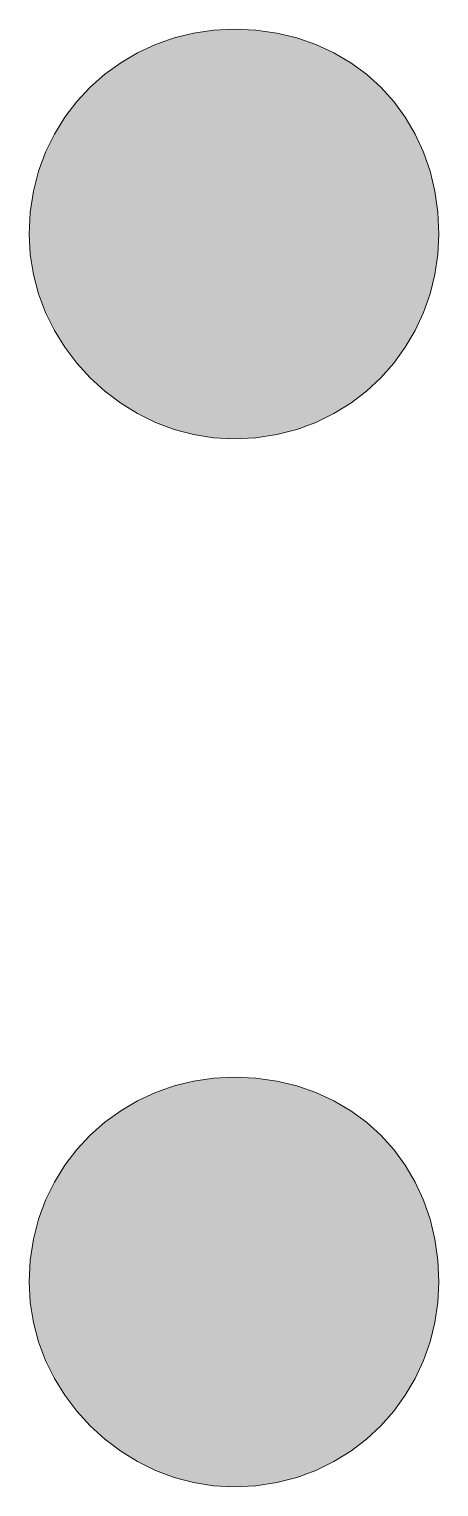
# Model space of a CAD drawing. Header units: metres. Extents: x 253 to 315, y 25 to 247.
import ezdxf

# ---------------------------------------------------------------- set-up
doc = ezdxf.new("R2010")
doc.units = ezdxf.units.M
doc.layers.add('FILL_YELLOW_FFFF00', color=7, linetype='Continuous', true_color=0xffff00)
doc.layers.add('STROKE_BLACK_000000', color=7, linetype='Continuous', true_color=0x000000)

msp = doc.modelspace()

# ---------------------------------------------------------------- hatches: boundary and pattern name
at = {"layer": 'FILL_YELLOW_FFFF00', "true_color": 0xffff00}
h = msp.add_hatch(color=7, dxfattribs=at)
h.dxf.hatch_style = 1
h.paths.add_polyline_path([(314.94, 212.64), (314.49, 209.6), (313.75, 206.64), (312.75, 203.8), (311.48, 201.08), (309.96, 198.51), (308.21, 196.09), (306.24, 193.86), (304.06, 191.82), (301.67, 190), (299.1, 188.41), (296.36, 187.07), (293.45, 186), (290.4, 185.21), (287.21, 184.73), (283.89, 184.56), (280.77, 184.73), (277.73, 185.21), (274.77, 186), (271.93, 187.07), (269.21, 188.41), (266.64, 190), (264.22, 191.82), (261.99, 193.86), (259.95, 196.09), (258.13, 198.51), (256.54, 201.08), (255.2, 203.8), (254.13, 206.64), (253.34, 209.6), (252.86, 212.64), (252.69, 215.76), (252.86, 219.08), (253.34, 222.27), (254.13, 225.32), (255.2, 228.23), (256.54, 230.97), (258.13, 233.54), (259.95, 235.93), (261.99, 238.11), (264.22, 240.08), (266.64, 241.83), (269.21, 243.35), (271.93, 244.62), (274.77, 245.62), (277.73, 246.36), (280.77, 246.81), (283.89, 246.96), (287.21, 246.81), (290.4, 246.36), (293.45, 245.62), (296.36, 244.62), (299.1, 243.35), (301.67, 241.83), (304.06, 240.08), (306.24, 238.11), (308.21, 235.93), (309.96, 233.54), (311.48, 230.97), (312.75, 228.23), (313.75, 225.32), (314.49, 222.27), (314.94, 219.08), (315.09, 215.76), (314.94, 212.64)])
h = msp.add_hatch(color=7, dxfattribs=at)
h.dxf.hatch_style = 1
h.paths.add_polyline_path([(314.94, 53.04), (314.49, 50), (313.75, 47.04), (312.75, 44.2), (311.48, 41.48), (309.96, 38.91), (308.21, 36.49), (306.24, 34.26), (304.06, 32.22), (301.67, 30.4), (299.1, 28.81), (296.36, 27.47), (293.45, 26.4), (290.4, 25.61), (287.21, 25.13), (283.89, 24.96), (280.77, 25.13), (277.73, 25.61), (274.77, 26.4), (271.93, 27.47), (269.21, 28.81), (266.64, 30.4), (264.22, 32.22), (261.99, 34.26), (259.95, 36.49), (258.13, 38.91), (256.54, 41.48), (255.2, 44.2), (254.13, 47.04), (253.34, 50), (252.86, 53.04), (252.69, 56.16), (252.86, 59.48), (253.34, 62.67), (254.13, 65.72), (255.2, 68.63), (256.54, 71.37), (258.13, 73.94), (259.95, 76.33), (261.99, 78.51), (264.22, 80.48), (266.64, 82.23), (269.21, 83.75), (271.93, 85.02), (274.77, 86.02), (277.73, 86.76), (280.77, 87.21), (283.89, 87.36), (287.21, 87.21), (290.4, 86.76), (293.45, 86.02), (296.36, 85.02), (299.1, 83.75), (301.67, 82.23), (304.06, 80.48), (306.24, 78.51), (308.21, 76.33), (309.96, 73.94), (311.48, 71.37), (312.75, 68.63), (313.75, 65.72), (314.49, 62.67), (314.94, 59.48), (315.09, 56.16), (314.94, 53.04)])

# ---------------------------------------------------------------- linework, layer by layer
at = {"layer": 'FILL_YELLOW_FFFF00', "lineweight": 0, "true_color": 0xffff00}
for points in [[(314.94, 212.64), (314.49, 209.6), (313.75, 206.64), (312.75, 203.8), (311.48, 201.08), (309.96, 198.51), (308.21, 196.09), (306.24, 193.86), (304.06, 191.82), (301.67, 190), (299.1, 188.41), (296.36, 187.07), (293.45, 186), (290.4, 185.21), (287.21, 184.73), (283.89, 184.56), (280.77, 184.73), (277.73, 185.21), (274.77, 186), (271.93, 187.07), (269.21, 188.41), (266.64, 190), (264.22, 191.82), (261.99, 193.86), (259.95, 196.09), (258.13, 198.51), (256.54, 201.08), (255.2, 203.8), (254.13, 206.64), (253.34, 209.6), (252.86, 212.64), (252.69, 215.76), (252.86, 219.08), (253.34, 222.27), (254.13, 225.32), (255.2, 228.23), (256.54, 230.97), (258.13, 233.54), (259.95, 235.93), (261.99, 238.11), (264.22, 240.08), (266.64, 241.83), (269.21, 243.35), (271.93, 244.62), (274.77, 245.62), (277.73, 246.36), (280.77, 246.81), (283.89, 246.96), (287.21, 246.81), (290.4, 246.36), (293.45, 245.62), (296.36, 244.62), (299.1, 243.35), (301.67, 241.83), (304.06, 240.08), (306.24, 238.11), (308.21, 235.93), (309.96, 233.54), (311.48, 230.97), (312.75, 228.23), (313.75, 225.32), (314.49, 222.27), (314.94, 219.08), (315.09, 215.76)], [(314.94, 53.04), (314.49, 50), (313.75, 47.04), (312.75, 44.2), (311.48, 41.48), (309.96, 38.91), (308.21, 36.49), (306.24, 34.26), (304.06, 32.22), (301.67, 30.4), (299.1, 28.81), (296.36, 27.47), (293.45, 26.4), (290.4, 25.61), (287.21, 25.13), (283.89, 24.96), (280.77, 25.13), (277.73, 25.61), (274.77, 26.4), (271.93, 27.47), (269.21, 28.81), (266.64, 30.4), (264.22, 32.22), (261.99, 34.26), (259.95, 36.49), (258.13, 38.91), (256.54, 41.48), (255.2, 44.2), (254.13, 47.04), (253.34, 50), (252.86, 53.04), (252.69, 56.16), (252.86, 59.48), (253.34, 62.67), (254.13, 65.72), (255.2, 68.63), (256.54, 71.37), (258.13, 73.94), (259.95, 76.33), (261.99, 78.51), (264.22, 80.48), (266.64, 82.23), (269.21, 83.75), (271.93, 85.02), (274.77, 86.02), (277.73, 86.76), (280.77, 87.21), (283.89, 87.36), (287.21, 87.21), (290.4, 86.76), (293.45, 86.02), (296.36, 85.02), (299.1, 83.75), (301.67, 82.23), (304.06, 80.48), (306.24, 78.51), (308.21, 76.33), (309.96, 73.94), (311.48, 71.37), (312.75, 68.63), (313.75, 65.72), (314.49, 62.67), (314.94, 59.48), (315.09, 56.16)]]:
    msp.add_lwpolyline(points, close=True, dxfattribs=at)
at = {"layer": 'STROKE_BLACK_000000', "lineweight": 0, "true_color": 0x000000}
for points in [[(315.09, 215.76), (314.94, 219.08), (314.49, 222.27), (313.75, 225.32), (312.75, 228.23), (311.48, 230.97), (309.96, 233.54), (308.21, 235.93), (306.24, 238.11), (304.06, 240.08), (301.67, 241.83), (299.1, 243.35), (296.36, 244.62), (293.45, 245.62), (290.4, 246.36), (287.21, 246.81), (283.89, 246.96), (280.77, 246.81), (277.73, 246.36), (274.77, 245.62), (271.93, 244.62), (269.21, 243.35), (266.64, 241.83), (264.22, 240.08), (261.99, 238.11), (259.95, 235.93), (258.13, 233.54), (256.54, 230.97), (255.2, 228.23), (254.13, 225.32), (253.34, 222.27), (252.86, 219.08), (252.69, 215.76), (252.86, 212.64), (253.34, 209.6), (254.13, 206.64), (255.2, 203.8), (256.54, 201.08), (258.13, 198.51), (259.95, 196.09), (261.99, 193.86), (264.22, 191.82), (266.64, 190), (269.21, 188.41), (271.93, 187.07), (274.77, 186), (277.73, 185.21), (280.77, 184.73), (283.89, 184.56), (287.21, 184.73), (290.4, 185.21), (293.45, 186), (296.36, 187.07), (299.1, 188.41), (301.67, 190), (304.06, 191.82), (306.24, 193.86), (308.21, 196.09), (309.96, 198.51), (311.48, 201.08), (312.75, 203.8), (313.75, 206.64), (314.49, 209.6), (314.94, 212.64), (315.09, 215.76)], [(315.09, 56.16), (314.94, 59.48), (314.49, 62.67), (313.75, 65.72), (312.75, 68.63), (311.48, 71.37), (309.96, 73.94), (308.21, 76.33), (306.24, 78.51), (304.06, 80.48), (301.67, 82.23), (299.1, 83.75), (296.36, 85.02), (293.45, 86.02), (290.4, 86.76), (287.21, 87.21), (283.89, 87.36), (280.77, 87.21), (277.73, 86.76), (274.77, 86.02), (271.93, 85.02), (269.21, 83.75), (266.64, 82.23), (264.22, 80.48), (261.99, 78.51), (259.95, 76.33), (258.13, 73.94), (256.54, 71.37), (255.2, 68.63), (254.13, 65.72), (253.34, 62.67), (252.86, 59.48), (252.69, 56.16), (252.86, 53.04), (253.34, 50), (254.13, 47.04), (255.2, 44.2), (256.54, 41.48), (258.13, 38.91), (259.95, 36.49), (261.99, 34.26), (264.22, 32.22), (266.64, 30.4), (269.21, 28.81), (271.93, 27.47), (274.77, 26.4), (277.73, 25.61), (280.77, 25.13), (283.89, 24.96), (287.21, 25.13), (290.4, 25.61), (293.45, 26.4), (296.36, 27.47), (299.1, 28.81), (301.67, 30.4), (304.06, 32.22), (306.24, 34.26), (308.21, 36.49), (309.96, 38.91), (311.48, 41.48), (312.75, 44.2), (313.75, 47.04), (314.49, 50), (314.94, 53.04), (315.09, 56.16)]]:
    msp.add_lwpolyline(points, dxfattribs=at)

doc.saveas('drawing.dxf')
